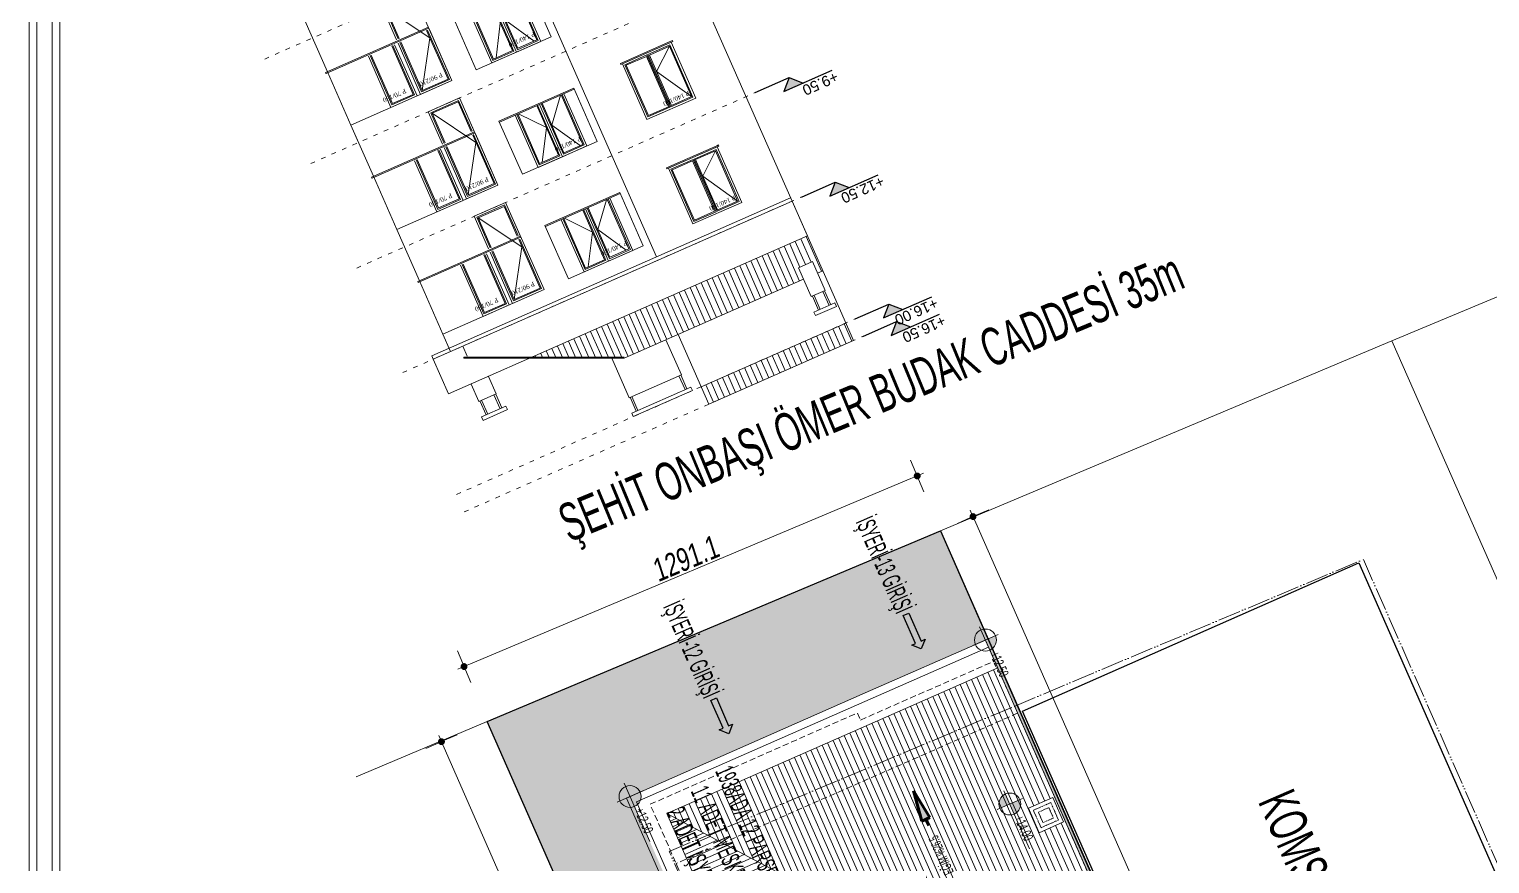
# Model space of a CAD drawing. Header units: millimetres. Extents: x -2145 to 33996, y -835 to 2363.
# Drawn here: x -1104 to -145, y 569 to 1117 of the extents above; entities that cross this region are included whole.
import ezdxf
from ezdxf.enums import TextEntityAlignment as Align

# ---------------------------------------------------------------- set-up
doc = ezdxf.new("R2010")
doc.units = ezdxf.units.MM
for name, pattern in [('ACAD_ISO03W100', [30, 12, -18]), ('ACAD_ISO05W100', [33, 24, -3, 0, -3, 0, -3]), ('HIDDEN', [9.525, 6.35, -3.175]), ('HIDDENX2', [0.75, 0.5, -0.25])]:
    doc.linetypes.add(name, pattern=pattern)
doc.layers.add('_ZeO tarama 1-sert zemin', color=7, linetype='Continuous', lineweight=5, true_color=0x578d11)
for name, color, linetype, lineweight in [('arcCGDM_antet', 85, 'Continuous', 20), ('Arsa Sınırı', 1, 'Continuous', 0), ('NET_ARSA SINIRI', 1, 'Continuous', 0), ('NET_DUVAR', 150, 'Continuous', 18), ('NET_GORUNUS_AKS', 9, 'ACAD_ISO03W100', 9), ('NET_IZDUSUM', 251, 'HIDDEN', 5), ('NET_İŞARET', 1, 'Continuous', 18), ('NET_KAPI', 35, 'Continuous', 15), ('NET_KESİT_KOT', 104, 'Continuous', 25), ('NET_PLAN_KOT', 100, 'Continuous', 0), ('NET_SINIR', 254, 'Continuous', 30), ('NET_TARAMA', 252, 'Continuous', 5), ('NET_TARAMA_DİKKAT', 1, 'Continuous', 9), ('NET_YAZI', 7, 'Continuous', 5), ('NET_ÇEKME MESAFESİ', 30, 'ACAD_ISO03W100', 0), ('NET_ÖLÇÜ VAZİYET', 11, 'Continuous', 9), ('T-INCE', 254, 'Continuous', 0)]:
    doc.layers.add(name, color=color, linetype=linetype, lineweight=lineweight)
doc.layers.add('İŞARET', color=12, linetype='Continuous')
doc.layers.add('T-MAH-AD', color=7, linetype='Continuous')
doc.styles.add('A-arial', font='arial.ttf')
doc.styles.add('ARIALTR', font='arial.ttf', dxfattribs={"width": 0.8, "height": 22.5})
doc.styles.add('DIN', font='arial.ttf', dxfattribs={"width": 0.6})
doc.styles.add('KONUT', font='swissl.ttf', dxfattribs={"width": 0.7, "oblique": 5})
doc.styles.get("Standard").update_dxf_attribs({"font": 'arial.ttf'})
doc.styles.add('TGS SAYILAR', font='times.ttf', dxfattribs={"width": 0.7})
doc.dimstyles.new('VAZİYET ÖLÇÜ', dxfattribs={"dimscale": 100, "dimtxt": 0.6, "dimasz": 0.18, "dimexe": 0.18, "dimexo": 0.06, "dimgap": 0.05, "dimtad": 1, "dimdec": 1, "dimdsep": 46, "dimtxsty": 'KONUT', "dimblk": 'NOKTA', "dimcen": 0.09, "dimse1": 1, "dimse2": 1, "dimclrd": 256, "dimclre": 256, "dimclrt": 256, "dimadec": 0, "dimazin": 0, "dimtfac": 1, "dimtdec": 1, "dimtix": 1, "dimtmove": 2, "dimatfit": 3, "dimldrblk": 'NOKTA', "dimfxl": 0.18, "dimtolj": 1, "dimarcsym": 0})

# ---------------------------------------------------------------- blocks, each defined once
blk = doc.blocks.new('NOKTA')
at = {"color": 0, "linetype": 'ByBlock'}
for p, q in [((0, 0.5), (0, 2.5)), ((-0.5, 0), (-1, 0)), ((0.5, 0), (1, 0)), ((0, -0.5), (0, -2.5))]:
    blk.add_line(p, q, dxfattribs=at)
at = {"color": 0, "linetype": 'ByBlock', "const_width": 0.5}
blk.add_lwpolyline([(-0.25, 0, 1), (0.25, 0, 1)], format="xyb", close=True, dxfattribs=at)
blk = doc.blocks.new('*D1186')
at = {"layer": 'Defpoints', "color": 0, "transparency": 16777216}
for p in [(-21.5, -1291), (3037.4, -1291), (3037.4, -1422.3)]:
    blk.add_point(p, dxfattribs=at)
at = {"layer": 'NET_ÖLÇÜ VAZİYET', "lineweight": -2, "transparency": 16777216}
blk.add_line((-3.5, -1422.3), (3019.4, -1422.3), dxfattribs=at)
at = {"layer": 'NET_ÖLÇÜ VAZİYET', "lineweight": -2, "transparency": 16777216, "xscale": 18, "yscale": 18, "zscale": 18, "rotation": 180}
blk.add_blockref('NOKTA', (-21.5, -1422.3), dxfattribs=at)
at = {"layer": 'NET_ÖLÇÜ VAZİYET', "lineweight": -2, "transparency": 16777216, "xscale": 18, "yscale": 18, "zscale": 18}
blk.add_blockref('NOKTA', (3037.4, -1422.3), dxfattribs=at)
at = {"layer": 'NET_ÖLÇÜ VAZİYET', "transparency": 16777216, "insert": (1508, -1386.4), "char_height": 60, "attachment_point": 5, "style": 'KONUT'}
blk.add_mtext('\\A1;3058.9', dxfattribs=at)
blk = doc.blocks.new('*D1187')
at = {"layer": 'Defpoints', "color": 0, "transparency": 16777216}
for p in [(-156.7, 2.6), (0, 0), (-21.5, -1291)]:
    blk.add_point(p, dxfattribs=at)
at = {"layer": 'NET_ÖLÇÜ VAZİYET', "lineweight": -2, "transparency": 16777216}
blk.add_line((-177.9, -1270.4), (-157, -15.4), dxfattribs=at)
at = {"layer": 'NET_ÖLÇÜ VAZİYET', "lineweight": -2, "transparency": 16777216, "xscale": 18, "yscale": 18, "zscale": 18}
for p, rotation in [((-156.7, 2.6), 89.04805894084687), ((-178.2, -1288.4), 269.0480589408469)]:
    blk.add_blockref('NOKTA', p, dxfattribs=dict(at, rotation=rotation))
at = {"layer": 'NET_ÖLÇÜ VAZİYET', "transparency": 16777216, "insert": (-203.3, -642.3), "char_height": 60, "attachment_point": 5, "rotation": 89.0481, "style": 'KONUT'}
blk.add_mtext('\\A1;1291.1', dxfattribs=at)
blk = doc.blocks.new('*D1189')
at = {"layer": 'Defpoints', "color": 0, "transparency": 16777216}
for p in [(3066.3, 93.8), (0, 0), (3066.3, 0)]:
    blk.add_point(p, dxfattribs=at)
at = {"layer": 'NET_ÖLÇÜ VAZİYET', "lineweight": -2, "transparency": 16777216}
blk.add_line((18, 93.8), (3048.3, 93.8), dxfattribs=at)
at = {"layer": 'NET_ÖLÇÜ VAZİYET', "lineweight": -2, "transparency": 16777216, "xscale": 18, "yscale": 18, "zscale": 18, "rotation": 180}
blk.add_blockref('NOKTA', (0, 93.8), dxfattribs=at)
at = {"layer": 'NET_ÖLÇÜ VAZİYET', "lineweight": -2, "transparency": 16777216, "xscale": 18, "yscale": 18, "zscale": 18}
blk.add_blockref('NOKTA', (3066.3, 93.8), dxfattribs=at)
at = {"layer": 'NET_ÖLÇÜ VAZİYET', "transparency": 16777216, "insert": (1533.1, 129.6), "char_height": 60, "attachment_point": 5, "style": 'KONUT'}
blk.add_mtext('\\A1;3066.3', dxfattribs=at)
blk = doc.blocks.new('KOTLAR')
h = blk.add_hatch(color=256)
h.dxf.hatch_style = 1
h.paths.add_polyline_path([(0, 0), (0, 13, 0.414214), (-13, 0)])
h.paths.add_polyline_path([(0, -13, 0.414214), (13, 0), (0, 0)])
h.paths.add_polyline_path([(65.5, -11.3), (21.4, -11.3), (21.4, -29.9), (65.5, -29.9)], flags=9)
at = {"extrusion": (2.84e-14, 0.225686, 0.9742)}
for p, q in [((-17.2, 0), (58.1, 0)), ((0, 16.5), (0, -16.5))]:
    blk.add_line(p, q, dxfattribs=at)
blk.add_circle((0, 0), 13)
at = {"extrusion": (2.84e-14, 0.225686, 0.9742), "style": 'DIN', "width": 0.6}
for tag, p in [('INCE KOT', (-17.1, -2.1, 0.5)), ('KABA KOT', (-18.3, 14.2, -3.3))]:
    blk.add_attdef(tag, p, '', height=12, rotation=180, dxfattribs=at)
blk = doc.blocks.new('A$C76BA5AF8')
at = {"layer": 'İŞARET', "true_color": 0xb80000}
blk.add_hatch(color=12, dxfattribs=at).paths.add_polyline_path([(24.9, -158.9), (3.3, -164.5), (50.1, -192), (77.6, -145.1), (55.9, -150.8), (15.5, 4), (-15.5, -4)])
at = {"layer": 'İŞARET'}
blk.add_lwpolyline([(15.5, 4), (-15.5, -4), (24.9, -158.9), (3.3, -164.5), (50.1, -192), (77.6, -145.1), (55.9, -150.8)], close=True, dxfattribs=at)
blk = doc.blocks.new('A$C72A90CC0')
at = {"layer": 'NET_TARAMA_DİKKAT', "linetype": 'Continuous', "lineweight": 70}
blk.add_hatch(color=256, dxfattribs=at).paths.add_polyline_path([(72.7, 10.3), (72.7, -10.3), (0, 0)])
at = {"layer": 'NET_TARAMA_DİKKAT', "lineweight": 70}
for p, q in [((72.7, 10.3), (0, 0)), ((72.7, -10.3), (72.7, 10.3)), ((72.7, -10.3), (0, 0))]:
    blk.add_line(p, q, dxfattribs=at)
at = {"layer": 'NET_TARAMA_DİKKAT', "linetype": 'Continuous', "lineweight": 70}
blk.add_line((88.7, 0), (72.7, 0), dxfattribs=at)
blk = doc.blocks.new('A$C5d35340c')
at = {"layer": 'NET_TARAMA'}
h = blk.add_hatch(dxfattribs=at)
h.set_pattern_fill('ANSI31', color=256, scale=5, angle=45)
h.set_pattern_definition([(90, (-19049.477, 140.39), (-15.875, 0), [])])
h.paths.add_polyline_path([(1000, 610), (1080, 610), (1080, 450), (1000, 450)], flags=16)
h.paths.add_polyline_path([(1010, 600), (1070, 600), (1070, 460), (1010, 460)], flags=0)
h.paths.add_polyline_path([(1020, 590), (1060, 590), (1060, 530), (1020, 530)], flags=0)
h.paths.add_polyline_path([(1020, 520), (1060, 520), (1060, 470), (1020, 470)], flags=0)
h.paths.add_polyline_path([(725, 438.8), (725, 445), (1355, 445), (1355, 438.8), (2000, 950), (1375, 950), (1375, 905), (1305, 905), (1305, 950), (775, 950), (775, 905), (705, 905), (705, 950), (80, 950)])
h = blk.add_hatch(dxfattribs=at)
h.set_pattern_fill('ANSI31', color=256, scale=5, angle=135)
h.set_pattern_definition([(180, (-19049.477, 140.39), (-2e-15, -15.875), [])])
h.paths.add_polyline_path([(1560, 75), (1560, 5), (1630, 5), (1630, 75)], flags=16)
h.paths.add_polyline_path([(1570, 65), (1570, 15), (1620, 15), (1620, 65)], flags=0)
h.paths.add_polyline_path([(1580, 55), (1580, 25), (1610, 25), (1610, 55)], flags=0)
h.paths.add_polyline_path([(1712.1, 321.2), (1793.9, 332.8), (1712.1, 344.4)], flags=16)
h.paths.add_polyline_path([(1355, 438.8), (1355, 75), (1375, 75), (1375, 5), (1325, 5), (1325, 0), (2000, 0), (2000, 950)])
at = {"layer": 'NET_IZDUSUM', "color": 2, "ltscale": 2.5, "true_color": 0xf1eb1f}
for points in [[(40, 980), (2040, 980), (2040, 385), (2020, 385), (2020, 0), (60, 0), (60, 385), (40, 385)], [(1870, 980), (210, 980), (210, 0), (1870, 0)]]:
    blk.add_lwpolyline(points, close=True, dxfattribs=at)
at = {"layer": 'NET_KAPI', "linetype": 'HIDDENX2', "ltscale": 5}
for points in [[(1570, 15), (1620, 15), (1620, 65), (1570, 65)], [(1580, 55), (1610, 55), (1610, 25), (1580, 25)]]:
    blk.add_lwpolyline(points, close=True, dxfattribs=at)
at = {"layer": 'T-INCE'}
for p, q in [((20, 1010), (2060, 1010)), ((2060, 1010), (2060, 0)), ((2000, 950), (1355, 438.8)), ((2080, 0), (0, 0))]:
    blk.add_line(p, q, dxfattribs=at)
for points in [[(0, 0), (0, 345), (0, 345), (0, 1030), (2080, 1030), (2080, 345), (2080, 345), (2080, 0)], [(1375, 950), (2000, 950), (2000, 345), (2000, 0)]]:
    blk.add_lwpolyline(points, dxfattribs=at)
blk.add_lwpolyline([(1560, 5), (1630, 5), (1630, 75), (1560, 75)], close=True, dxfattribs=at)
at = {"layer": 'NET_İŞARET', "xscale": -1.125, "yscale": 1.125, "zscale": 1.125}
blk.add_blockref('A$C72A90CC0', (1793.9, 332.8), dxfattribs=at)
at = {"layer": 'T-MAH-AD', "style": 'ARIALTR', "width": 0.5}
blk.add_text('EĞİM %%%26.5', height=26.25, dxfattribs=at).set_placement((1609.4, 337.6), align=Align.MIDDLE)
blk = doc.blocks.new('kot_kesit')
for p, q in [((-87.5, 0), (0, 0)), ((-25, 25), (100, 25)), ((0, 0), (-25, 25)), ((0, 0), (25, 25))]:
    blk.add_line(p, q)
blk.add_solid([(25, 25), (-25, 25), (0, 0)])
at = {"style": 'A-arial'}
blk.add_attdef('KOT', (37.2, 30.1), '', height=25, dxfattribs=at)
blk = doc.blocks.new('A$C6c7c39e1')
at = {"layer": 'NET_GORUNUS_AKS'}
for points in [[(-1044.7, 2000), (142.8, 2000)], [(-1044.7, 1950), (142.8, 1950)], [(-1044.7, 1600), (142.8, 1600)], [(-1044.7, 1300), (142.8, 1300)], [(-1044.7, 1000), (142.8, 1000)], [(-1044.7, 700), (142.8, 700)]]:
    blk.add_lwpolyline(points, dxfattribs=at)
at = {"layer": 'T-INCE'}
for p, q in [((-980, 1900), (-980, 2000)), ((-980, 2000), (-565, 2000)), ((-974.9, 1950), (-974.9, 2000)), ((-959.1, 1950), (-959.1, 2000)), ((-943.2, 1950), (-943.2, 2000)), ((-927.3, 1950), (-927.3, 2000)), ((-911.4, 1950), (-911.4, 2000)), ((-895.6, 1950), (-895.6, 2000)), ((-879.7, 1950), (-879.7, 2000)), ((-863.8, 1950), (-863.8, 2000)), ((-847.9, 1950), (-847.9, 2000)), ((-832.1, 1950), (-832.1, 2000)), ((-816.2, 1950), (-816.2, 2000)), ((-800.3, 1950), (-800.3, 2000)), ((-784.4, 1950), (-784.4, 2000)), ((-768.6, 1950), (-768.6, 2000)), ((-752.7, 1950), (-752.7, 2000)), ((-736.8, 1950), (-736.8, 2000)), ((-720.9, 1950), (-720.9, 2000)), ((-705.1, 1950), (-705.1, 2000)), ((-689.2, 1950), (-689.2, 2000)), ((-673.3, 1950), (-673.3, 2000)), ((-657.4, 1950), (-657.4, 2000)), ((-641.6, 1950), (-641.6, 2000)), ((-625.7, 1950), (-625.7, 2000)), ((-609.8, 1950), (-609.8, 2000)), ((-593.9, 1950), (-593.9, 2000)), ((-578.1, 1950), (-578.1, 2000)), ((-565, 2000), (-565, 1800)), ((-980, 1950), (-565, 1950)), ((-540, 1940), (-540, 1950)), ((-540, 1950), (-370, 1950)), ((-540, 1940), (-370, 1940)), ((-528.3, 1900), (-528.3, 1940)), ((-523.3, 1900), (-523.3, 1940)), ((-388, 1900), (-388, 1940)), ((-383, 1900), (-383, 1940)), ((-370, 1940), (-370, 1950)), ((-980, 1600), (-980, 1900)), ((-975, 1890), (-975, 1900)), ((-975, 1900), (-915, 1900)), ((-975, 1890), (-915, 1890)), ((-963.3, 1850), (-963.3, 1890)), ((-958.3, 1850), (-958.3, 1890)), ((-933, 1850), (-933, 1890)), ((-928, 1850), (-928, 1890)), ((-915, 1890), (-915, 1900)), ((-530, 1800), (-530, 1900)), ((-530, 1900), (-380, 1900)), ((-380, 1900), (-380, 1787)), ((-965, 1850), (-925, 1850)), ((-965, 1850), (-965, 1766.9)), ((-925, 1850), (-925, 1766.9)), ((-965, 1800), (-980, 1800)), ((-976.7, 1700), (-976.7, 1800)), ((-925, 1766.9), (-965, 1766.9)), ((-960.8, 1700), (-960.8, 1766.9)), ((-944.9, 1700), (-944.9, 1766.9)), ((-929.1, 1700), (-929.1, 1766.9)), ((-410, 1800), (-925, 1800)), ((-913.2, 1700), (-913.2, 1800)), ((-897.3, 1700), (-897.3, 1800)), ((-881.4, 1700), (-881.4, 1800)), ((-865.6, 1700), (-865.6, 1800)), ((-849.7, 1700), (-849.7, 1800)), ((-833.8, 1700), (-833.8, 1800)), ((-817.9, 1700), (-817.9, 1800)), ((-802.1, 1700), (-802.1, 1800)), ((-786.2, 1700), (-786.2, 1800)), ((-770.3, 1700), (-770.3, 1800)), ((-754.4, 1700), (-754.4, 1800)), ((-738.6, 1700), (-738.6, 1800)), ((-722.7, 1700), (-722.7, 1800)), ((-706.8, 1700), (-706.8, 1800)), ((-690.9, 1700), (-690.9, 1800)), ((-675.1, 1700), (-675.1, 1800)), ((-659.2, 1700), (-659.2, 1800)), ((-643.3, 1700), (-643.3, 1800)), ((-627.4, 1700), (-627.4, 1800)), ((-611.6, 1700), (-611.6, 1800)), ((-595.7, 1700), (-595.7, 1800)), ((-579.8, 1700), (-579.8, 1800)), ((-563.9, 1700), (-563.9, 1800)), ((-548.1, 1700), (-548.1, 1800)), ((-532.2, 1700), (-532.2, 1800)), ((-516.3, 1700), (-516.3, 1800)), ((-500.4, 1700), (-500.4, 1800)), ((-484.6, 1700), (-484.6, 1800)), ((-468.7, 1700), (-468.7, 1800)), ((-452.8, 1700), (-452.8, 1800)), ((-436.9, 1700), (-436.9, 1800)), ((-421.1, 1700), (-421.1, 1800)), ((-411, 1797.7), (-189.7, 1700)), ((-410, 1800), (-183.5, 1700)), ((-405.2, 1700), (-405.2, 1797.9)), ((-389.3, 1700), (-389.3, 1790.9)), ((-373.4, 1700), (-373.4, 1783.9)), ((-357.6, 1700), (-357.6, 1776.9)), ((-341.7, 1700), (-341.7, 1769.8)), ((-75, 1790), (-75, 1800)), ((-75, 1800), (-5, 1800)), ((-75, 1790), (-5, 1790)), ((-63.3, 1750), (-63.3, 1790)), ((-58.3, 1750), (-58.3, 1790)), ((-23, 1750), (-23, 1790)), ((-18, 1750), (-18, 1790)), ((-5, 1790), (-5, 1800)), ((-325.8, 1700), (-325.8, 1762.8)), ((-309.9, 1700), (-309.9, 1755.8)), ((-294.1, 1700), (-294.1, 1748.8)), ((-278.2, 1700), (-278.2, 1741.8)), ((-262.3, 1700), (-262.3, 1734.8)), ((-246.4, 1700), (-246.4, 1727.8)), ((-65, 1700), (-65, 1750)), ((-65, 1750), (-15, 1750)), ((-15, 1750), (-15, 1700)), ((-980, 1600), (-980, 1700)), ((-980, 1700), (50, 1700)), ((-230.6, 1700), (-230.6, 1720.8)), ((-214.7, 1700), (-214.7, 1713.8)), ((-198.8, 1700), (-198.8, 1706.8)), ((-189.7, 1700), (-26, 1627.7)), ((-183.5, 1700), (-25, 1630)), ((50, 1700), (50, 1600)), ((-35, 1628.7), (-35, 1600)), ((-25.6, 1627.6), (-25, 1630)), ((-980, 350), (-980, 1600)), ((50, 1600), (-980, 1600)), ((-980, 1590.3), (50, 1590.3)), ((-595, 650), (-595, 1590.3)), ((0, 1550), (0, 1600)), ((50, 1600), (50, 1590.3)), ((-717.5, 1550), (-857.5, 1550)), ((-857.5, 1550), (-857.5, 1390)), ((-851.9, 1545), (-788.8, 1545)), ((-851.9, 1395), (-851.9, 1545)), ((-849, 1542.2), (-791.7, 1445)), ((-849, 1542.2), (-791.7, 1542.2)), ((-849, 1397.8), (-849, 1542.2)), ((-791.7, 1542.2), (-791.7, 1397.8)), ((-788.8, 1545), (-788.8, 1395)), ((-785.9, 1545), (-722.5, 1545)), ((-785.9, 1395), (-785.9, 1545)), ((-783, 1542.2), (-725.3, 1542.2)), ((-783, 1397.8), (-783, 1542.2)), ((-725.3, 1542.2), (-725.3, 1397.8)), ((-722.5, 1545), (-722.5, 1395)), ((-717.5, 1390), (-717.5, 1550)), ((-575, 1397), (-575, 1550)), ((-360, 1550), (-575, 1550)), ((-545, 1400), (-545, 1550)), ((-545, 1550), (-475, 1550)), ((-540, 1400), (-540, 1545)), ((-540, 1545), (-480, 1545)), ((-537.2, 1400), (-537.2, 1542.2)), ((-537.2, 1542.2), (-482.8, 1542.2)), ((-529.6, 1542.2), (-482.8, 1462.9)), ((-482.8, 1542.2), (-482.8, 1400)), ((-480, 1545), (-480, 1400)), ((-475, 1400), (-475, 1550)), ((-475, 1550), (-405, 1550)), ((-475, 1550), (-475, 1400)), ((-470, 1400), (-470, 1545)), ((-470, 1545), (-410, 1545)), ((-467.2, 1400), (-467.2, 1542.2)), ((-467.2, 1542.2), (-412.8, 1542.2)), ((-420.4, 1542.2), (-467.2, 1462.9)), ((-412.8, 1542.2), (-412.8, 1400)), ((-410, 1545), (-410, 1400)), ((-405, 1550), (-405, 1400)), ((-360, 1397), (-360, 1550)), ((-290, 1300), (-290, 1550)), ((-290, 1300), (-290, 1550)), ((-290, 1403), (-290, 1550)), ((-290, 1550), (-200, 1550)), ((-290, 1550), (0, 1550)), ((-285, 1403), (-285, 1545)), ((-285, 1545), (-205, 1545)), ((-282.2, 1403), (-282.2, 1542.2)), ((-282.2, 1542.2), (-207.8, 1542.2)), ((-207.8, 1542.2), (-282.2, 1423.9)), ((-207.8, 1542.2), (-207.8, 1403)), ((-205, 1545), (-205, 1403)), ((-200, 1550), (-200, 1403)), ((-190, 1403), (-190, 1550)), ((-190, 1550), (-115, 1550)), ((-185, 1403), (-185, 1545)), ((-185, 1545), (-120, 1545)), ((-182.2, 1403), (-182.2, 1542.2)), ((-182.2, 1542.2), (-122.8, 1542.2)), ((-122.8, 1542.2), (-122.8, 1403)), ((-120, 1545), (-120, 1403)), ((-115, 1550), (-115, 1403)), ((0, 1550), (0, 1397)), ((-482.8, 1462.9), (-535.4, 1400)), ((-467.2, 1462.9), (-414.6, 1400)), ((-791.7, 1445), (-849, 1397.8)), ((-282.2, 1423.9), (-207.8, 1307.8)), ((-862.3, 1387), (-862.3, 1390)), ((-862.3, 1390), (-713.2, 1390)), ((-857.5, 1387), (-862.3, 1387)), ((-857.5, 1390), (-717.5, 1390)), ((-713.2, 1387), (-857.5, 1387)), ((-788.8, 1395), (-851.9, 1395)), ((-791.7, 1397.8), (-849, 1397.8)), ((-722.5, 1395), (-785.9, 1395)), ((-725.3, 1397.8), (-783, 1397.8)), ((-713.2, 1390), (-713.2, 1387)), ((-575, 1400), (-360, 1400)), ((-360, 1397), (-575, 1397)), ((-360, 1397), (-575, 1397)), ((5.1, 1400), (-290, 1400)), ((-290, 1300), (-290, 1400)), ((-290, 1400), (-290, 1400)), ((-290, 1400), (-290, 1393)), ((-290, 1397), (5.1, 1397)), ((-285, 1305), (-285, 1393)), ((-282.2, 1307.8), (-282.2, 1393)), ((-207.8, 1393), (-207.8, 1307.8)), ((-205, 1393), (-205, 1305)), ((-200, 1393), (-200, 1300)), ((0, 1250), (0, 1397)), ((5.1, 1397), (5.1, 1400)), ((-205, 1305), (-285, 1305)), ((-207.8, 1307.8), (-282.2, 1307.8)), ((-200, 1300), (-290, 1300)), ((0, 1250), (0, 1300)), ((-717.5, 1250), (-857.5, 1250)), ((-857.5, 1250), (-857.5, 1090)), ((-851.9, 1245), (-788.8, 1245)), ((-851.9, 1095), (-851.9, 1245)), ((-849, 1242.2), (-791.7, 1145)), ((-849, 1242.2), (-791.7, 1242.2)), ((-849, 1097.8), (-849, 1242.2)), ((-791.7, 1242.2), (-791.7, 1097.8)), ((-788.8, 1245), (-788.8, 1095)), ((-785.9, 1245), (-722.5, 1245)), ((-785.9, 1095), (-785.9, 1245)), ((-783, 1242.2), (-725.3, 1242.2)), ((-783, 1097.8), (-783, 1242.2)), ((-725.3, 1242.2), (-725.3, 1097.8)), ((-722.5, 1245), (-722.5, 1095)), ((-717.5, 1090), (-717.5, 1250)), ((-575, 1097), (-575, 1250)), ((-360, 1250), (-575, 1250)), ((-545, 1100), (-545, 1250)), ((-545, 1250), (-475, 1250)), ((-540, 1100), (-540, 1245)), ((-540, 1245), (-480, 1245)), ((-537.2, 1100), (-537.2, 1242.2)), ((-537.2, 1242.2), (-482.8, 1242.2)), ((-529.6, 1242.2), (-482.8, 1162.9)), ((-482.8, 1242.2), (-482.8, 1100)), ((-480, 1245), (-480, 1100)), ((-475, 1100), (-475, 1250)), ((-475, 1250), (-405, 1250)), ((-475, 1250), (-475, 1100)), ((-470, 1100), (-470, 1245)), ((-470, 1245), (-410, 1245)), ((-467.2, 1100), (-467.2, 1242.2)), ((-467.2, 1242.2), (-412.8, 1242.2)), ((-420.4, 1242.2), (-467.2, 1162.9)), ((-412.8, 1242.2), (-412.8, 1100)), ((-410, 1245), (-410, 1100)), ((-405, 1250), (-405, 1100)), ((-360, 1097), (-360, 1250)), ((-290, 1000), (-290, 1250)), ((-290, 1103), (-290, 1250)), ((-290, 1250), (-200, 1250)), ((-290, 1250), (0, 1250)), ((-285, 1103), (-285, 1245)), ((-285, 1245), (-205, 1245)), ((-282.2, 1103), (-282.2, 1242.2)), ((-282.2, 1242.2), (-207.8, 1242.2)), ((-207.8, 1242.2), (-282.2, 1123.9)), ((-207.8, 1242.2), (-207.8, 1103)), ((-205, 1245), (-205, 1103)), ((-200, 1250), (-200, 1103)), ((-190, 1103), (-190, 1250)), ((-190, 1250), (-115, 1250)), ((-185, 1103), (-185, 1245)), ((-185, 1245), (-120, 1245)), ((-182.2, 1103), (-182.2, 1242.2)), ((-182.2, 1242.2), (-122.8, 1242.2)), ((-122.8, 1242.2), (-122.8, 1103)), ((-120, 1245), (-120, 1103)), ((-115, 1250), (-115, 1103)), ((0, 1250), (0, 1097)), ((-482.8, 1162.9), (-535.4, 1100)), ((-467.2, 1162.9), (-414.6, 1100)), ((-791.7, 1145), (-849, 1097.8)), ((-282.2, 1123.9), (-207.8, 1007.8)), ((-862.3, 1087), (-862.3, 1090)), ((-862.3, 1090), (-713.2, 1090)), ((-857.5, 1087), (-862.3, 1087)), ((-857.5, 1090), (-717.5, 1090)), ((-713.2, 1087), (-857.5, 1087)), ((-788.8, 1095), (-851.9, 1095)), ((-791.7, 1097.8), (-849, 1097.8)), ((-722.5, 1095), (-785.9, 1095)), ((-725.3, 1097.8), (-783, 1097.8)), ((-713.2, 1090), (-713.2, 1087)), ((-575, 1100), (-360, 1100)), ((-360, 1097), (-575, 1097)), ((5.1, 1100), (-290, 1100)), ((-290, 1000), (-290, 1100)), ((-290, 1100), (-290, 1100)), ((-290, 1100), (-290, 1093)), ((-290, 1097), (5.1, 1097)), ((-285, 1005), (-285, 1093)), ((-282.2, 1007.8), (-282.2, 1093)), ((-207.8, 1093), (-207.8, 1007.8)), ((-205, 1093), (-205, 1005)), ((-200, 1093), (-200, 1000)), ((0, 950), (0, 1097)), ((5.1, 1097), (5.1, 1100)), ((-200, 1000), (-290, 1000)), ((-205, 1005), (-285, 1005)), ((-207.8, 1007.8), (-282.2, 1007.8)), ((0, 950), (0, 1000)), ((0, 950), (0, 1000)), ((-575, 797), (-575, 950)), ((-360, 950), (-575, 950)), ((-545, 800), (-545, 950)), ((-545, 950), (-475, 950)), ((-540, 800), (-540, 945)), ((-540, 945), (-480, 945)), ((-537.2, 800), (-537.2, 942.2)), ((-537.2, 942.2), (-482.8, 942.2)), ((-529.6, 942.2), (-482.8, 862.9)), ((-482.8, 942.2), (-482.8, 800)), ((-480, 945), (-480, 800)), ((-475, 800), (-475, 950)), ((-475, 950), (-405, 950)), ((-475, 950), (-475, 800)), ((-470, 800), (-470, 945)), ((-470, 945), (-410, 945)), ((-467.2, 800), (-467.2, 942.2)), ((-467.2, 942.2), (-412.8, 942.2)), ((-420.4, 942.2), (-467.2, 862.9)), ((-412.8, 942.2), (-412.8, 800)), ((-410, 945), (-410, 800)), ((-405, 950), (-405, 800)), ((-360, 797), (-360, 950)), ((-290, 700), (-290, 950)), ((-290, 803), (-290, 950)), ((-290, 950), (-200, 950)), ((-290, 950), (0, 950)), ((-285, 803), (-285, 945)), ((-285, 945), (-205, 945)), ((-282.2, 803), (-282.2, 942.2)), ((-282.2, 942.2), (-207.8, 942.2)), ((-207.8, 942.2), (-282.2, 823.9)), ((-207.8, 942.2), (-207.8, 803)), ((-205, 945), (-205, 803)), ((-200, 950), (-200, 803)), ((-190, 803), (-190, 950)), ((-190, 950), (-115, 950)), ((-185, 803), (-185, 945)), ((-185, 945), (-120, 945)), ((-182.2, 803), (-182.2, 942.2)), ((-182.2, 942.2), (-122.8, 942.2)), ((-122.8, 942.2), (-122.8, 803)), ((-120, 945), (-120, 803)), ((-115, 950), (-115, 803)), ((0, 950), (0, 797)), ((-282.2, 823.9), (-207.8, 707.8)), ((5.1, 800), (-290, 800)), ((-290, 797), (5.1, 797)), ((-207.8, 793), (-207.8, 707.8)), ((-205, 793), (-205, 705)), ((-200, 793), (-200, 700)), ((0, 650), (0, 797)), ((5.1, 797), (5.1, 800)), ((0, 650), (0, 700)), ((0, 650), (0, 700))]:
    blk.add_line(p, q, dxfattribs=at)
at = {"layer": 'NET_KESİT_KOT'}
ref = blk.add_blockref('kot_kesit', (-1103.7, 2000), dxfattribs=dict(at, xscale=-1.11, yscale=1.11, zscale=1.11))
ref.add_attrib('KOT', '+16.50', (-1221.7, 2033.5), dxfattribs={"layer": '0', "height": 27.75, "style": 'A-arial'})
ref = blk.add_blockref('kot_kesit', (-1103.7, 1950), dxfattribs=dict(at, xscale=-1.11, yscale=1.11, zscale=1.11))
ref.add_attrib('KOT', '+16.00', (-1221.7, 1983.5), dxfattribs={"layer": '0', "height": 27.75, "style": 'A-arial'})
ref = blk.add_blockref('kot_kesit', (-1103.7, 1600), dxfattribs=dict(at, xscale=-1.11, yscale=1.11, zscale=1.11))
ref.add_attrib('KOT', '+12.50', (-1221.7, 1633.5), dxfattribs={"layer": '0', "height": 27.75, "style": 'A-arial'})
ref = blk.add_blockref('kot_kesit', (-1103.7, 1300), dxfattribs=dict(at, xscale=-1.11, yscale=1.11, zscale=1.11))
ref.add_attrib('KOT', '+9.50', (-1221.7, 1333.5), dxfattribs={"layer": '0', "height": 27.75, "style": 'A-arial'})
at = {"layer": 'T-INCE', "style": 'TGS SAYILAR', "width": 0.9}
for s, p in [('P 140/160', (-847.7, 1525)), ('P 140/160', (-538.6, 1519.5)), ('P 90/210', (-273.1, 1519.5)), ('P 70/160', (-168.4, 1519.5)), ('P 140/160', (-847.7, 1225)), ('P 140/160', (-538.6, 1219.5)), ('P 90/210', (-273.1, 1219.5)), ('P 70/160', (-168.4, 1219.5)), ('P 140/160', (-538.6, 919.5)), ('P 90/210', (-273.1, 919.5)), ('P 70/160', (-168.4, 919.5))]:
    blk.add_text(s, height=12, dxfattribs=at).set_placement(p)
blk = doc.blocks.new('A$C1f21437f')
at = {"layer": 'Arsa Sınırı', "lineweight": 30}
blk.add_lwpolyline([(3066.26, -0.09), (3037.42, -1290.96), (-21.45, -1290.96), (0, 0), (3066.28, 0)], dxfattribs=at)
at = {"layer": 'Arsa Sınırı', "color": 2, "linetype": 'ACAD_ISO05W100', "ltscale": 2.5}
blk.add_lwpolyline([(2766.19, -0.08), (2744.05, -990.96), (483.6, -990.96), (500.07, -0.01)], dxfattribs=at)
at = {"layer": 'NET_ÖLÇÜ VAZİYET'}
for p1, p2, distance, picture, middle in [((0, 0), (3066.28, 0), 93.77, '*D1189', (1533.14, 129.6)), ((-21.45, -1290.96), (0, 0), 156.75, '*D1187', (-203.29, -642.28)), ((-21.45, -1290.96), (3037.42, -1290.96), -131.32, '*D1186', (1507.98, -1386.45))]:
    dim = blk.add_aligned_dim(p1=p1, p2=p2, distance=distance, dimstyle='VAZİYET ÖLÇÜ', dxfattribs=at)
    dim.commit()
    dim.dimension.update_dxf_attribs({"geometry": picture, "text_midpoint": middle})
blk = doc.blocks.new('A$C7e00ecb3')
at = {"layer": '_ZeO tarama 1-sert zemin', "ltscale": 0.01, "true_color": 0x545454}
h = blk.add_hatch(dxfattribs=at)
h.set_pattern_fill('AR-BRSTD', color=251, scale=0.125)
h.set_pattern_definition([(360, (837.6534, 2148.555), (-2e-15, 8.467725), []), (90, (837.653, 2148.555), (-12.7, 8.467725), [8.467725, -8.467725])])
h.paths.add_polyline_path([(28.8, 1291), (-3037.4, 1291), (-3058.9, 0), (0, 0)])
h.paths.add_polyline_path([(-2727.4, 263.9), (-2727.4, 938.9), (-2727.4, 1283.9), (-647.4, 1283.9), (-647.4, 938.9), (-647.4, 263.9)], flags=16)
at = {"layer": 'Arsa Sınırı', "lineweight": 30}
blk.add_line((-3037.4, 1291), (28.8, 1290.9), dxfattribs=at)
at = {"layer": 'NET_ARSA SINIRI'}
for p, q in [((-3016.1, 2577.7), (-3009.9, 2951)), ((-3037.4, 1291), (-3016.1, 2577.7)), ((-3016.1, 2577.7), (57.3, 2577.7)), ((-3065, -373.4), (-3058.9, 0))]:
    blk.add_line(p, q, dxfattribs=at)
at = {"layer": 'NET_SINIR'}
blk.add_lwpolyline([(-2517.4, 2263), (-822.4, 2263), (-822.4, 1298), (-2517.4, 1298)], close=True, dxfattribs=at)
at = {"layer": 'NET_ÇEKME MESAFESİ', "linetype": 'ACAD_ISO05W100', "ltscale": 2.5}
for p, q in [((-2537.5, 1282.7), (-2521, 2277.7)), ((-2521, 2277.7), (-249.4, 2277.7))]:
    blk.add_line(p, q, dxfattribs=at)
at = {"rotation": 180}
blk.add_blockref('A$C5d35340c', (-647.4, 1283.9), dxfattribs=at)
at = {"layer": 'NET_DUVAR'}
blk.add_blockref('A$C1f21437f', (-3037.4, 1291), dxfattribs=at)
at = {"layer": 'NET_PLAN_KOT', "lineweight": 0, "transparency": 33554687}
ref = blk.add_blockref('KOTLAR', (-2727.4, 1283.9), dxfattribs=dict(at, xscale=-2.219999999999999, yscale=2.219999999999996, zscale=2.219999999999997, rotation=179.9999999999999))
ref.add_attrib('INCE KOT', '+12.50', (-2689.3, 1246.2, -288.7), dxfattribs={"layer": '0', "extrusion": (2.85744e-14, -0.225686, 0.9742), "height": 26.64, "rotation": 360, "style": 'DIN', "oblique": 360, "width": 0.6})
ref = blk.add_blockref('KOTLAR', (-2307.4, 1168.9, 3762.4), dxfattribs=dict(at, xscale=-2.219999999999999, yscale=2.219999999999996, zscale=2.219999999999997, rotation=179.9999999999999))
ref.add_attrib('INCE KOT', '+14.00', (-2269.3, 1983.3, 3402.6), dxfattribs={"layer": '0', "extrusion": (2.85744e-14, -0.225686, 0.9742), "height": 26.64, "rotation": 360, "style": 'DIN', "oblique": 360, "width": 0.6})
ref = blk.add_blockref('KOTLAR', (-2727.4, 263.9), dxfattribs=dict(at, xscale=-2.219999999999999, yscale=2.219999999999996, zscale=2.219999999999997, rotation=179.9999999999999))
ref.add_attrib('INCE KOT', '+12.50', (-2689.3, 252.5, -58.5), dxfattribs={"layer": '0', "extrusion": (2.85744e-14, -0.225686, 0.9742), "height": 26.64, "rotation": 360, "style": 'DIN', "oblique": 360, "width": 0.6})
at = {"layer": 'T-INCE', "xscale": -0.4999999999999987, "yscale": 0.4999999999999987, "zscale": 0.4999999999999989, "rotation": 104.6303721771258}
for p in [(-2873.1, 1120.4), (-2873.1, 567.8)]:
    blk.add_blockref('A$C76BA5AF8', p, dxfattribs=at)
at = {"layer": 'NET_YAZI', "width": 0.5}
for s, p in [('İŞYERİ-13 GİRİŞİ', (-3015.5, 1119.4)), ('İŞYERİ-12 GİRİŞİ', (-3015.5, 566.8))]:
    blk.add_text(s, height=48, rotation=0, dxfattribs=at).set_placement(p, align=Align.MIDDLE)
at = {"layer": 'NET_YAZI', "insert": (-2532.8, 542.7), "char_height": 48, "width": 387.899, "attachment_point": 2, "rotation": 360}
blk.add_mtext('{\\W0.5;1938ADA 12 PARSEL\\P11 ADET MESKEN\\P2 ADET İŞYERİ}', dxfattribs=at)
at = {"layer": 'T-MAH-AD', "char_height": 100, "width": 3410.682, "attachment_point": 5, "style": 'ARIALTR'}
for s, insert, rotation in [('{\\W0.6;ŞEHİT ONBAŞI ÖMER BUDAK CADDESİ 35m}', (-3417.1, 1265.4), 88.7325), ('{\\W0.6;KOMŞU PARSEL 1938/13}', (-1557.5, 1799.8), 359.7468)]:
    blk.add_mtext(s, dxfattribs=dict(at, insert=insert, rotation=rotation))

msp = doc.modelspace()

# ---------------------------------------------------------------- linework, layer by layer
at = {"layer": 'arcCGDM_antet', "ltscale": 10}
for points in [[(-1104.03, 1665.32), (595.97, 1665.32), (595.97, -834.68), (-1104.03, -834.68)], [(-1099.03, 1660.32), (590.97, 1660.32), (590.97, -829.68), (-1099.03, -829.68)], [(-1089.03, 1650.32), (580.97, 1650.32), (580.97, -769.68), (-1089.03, -769.68)], [(-1084.03, 1645.32), (575.97, 1645.32), (575.97, -764.68), (-1084.03, -764.68)]]:
    msp.add_lwpolyline(points, close=True, dxfattribs=at)

# ---------------------------------------------------------------- block references
at = {"layer": 'NET_ÖLÇÜ VAZİYET', "xscale": 0.25, "yscale": 0.25, "zscale": 0.25, "rotation": 293.76945103364}
msp.add_blockref('A$C7e00ecb3', (-495.07, -37.42), dxfattribs=at)
at = {"layer": 'T-INCE', "xscale": 0.25, "yscale": 0.25, "zscale": 0.25, "rotation": 203.7694510383444}
msp.add_blockref('A$C6c7c39e1', (-988.54, 1271.56), dxfattribs=at)

doc.saveas('drawing.dxf')
